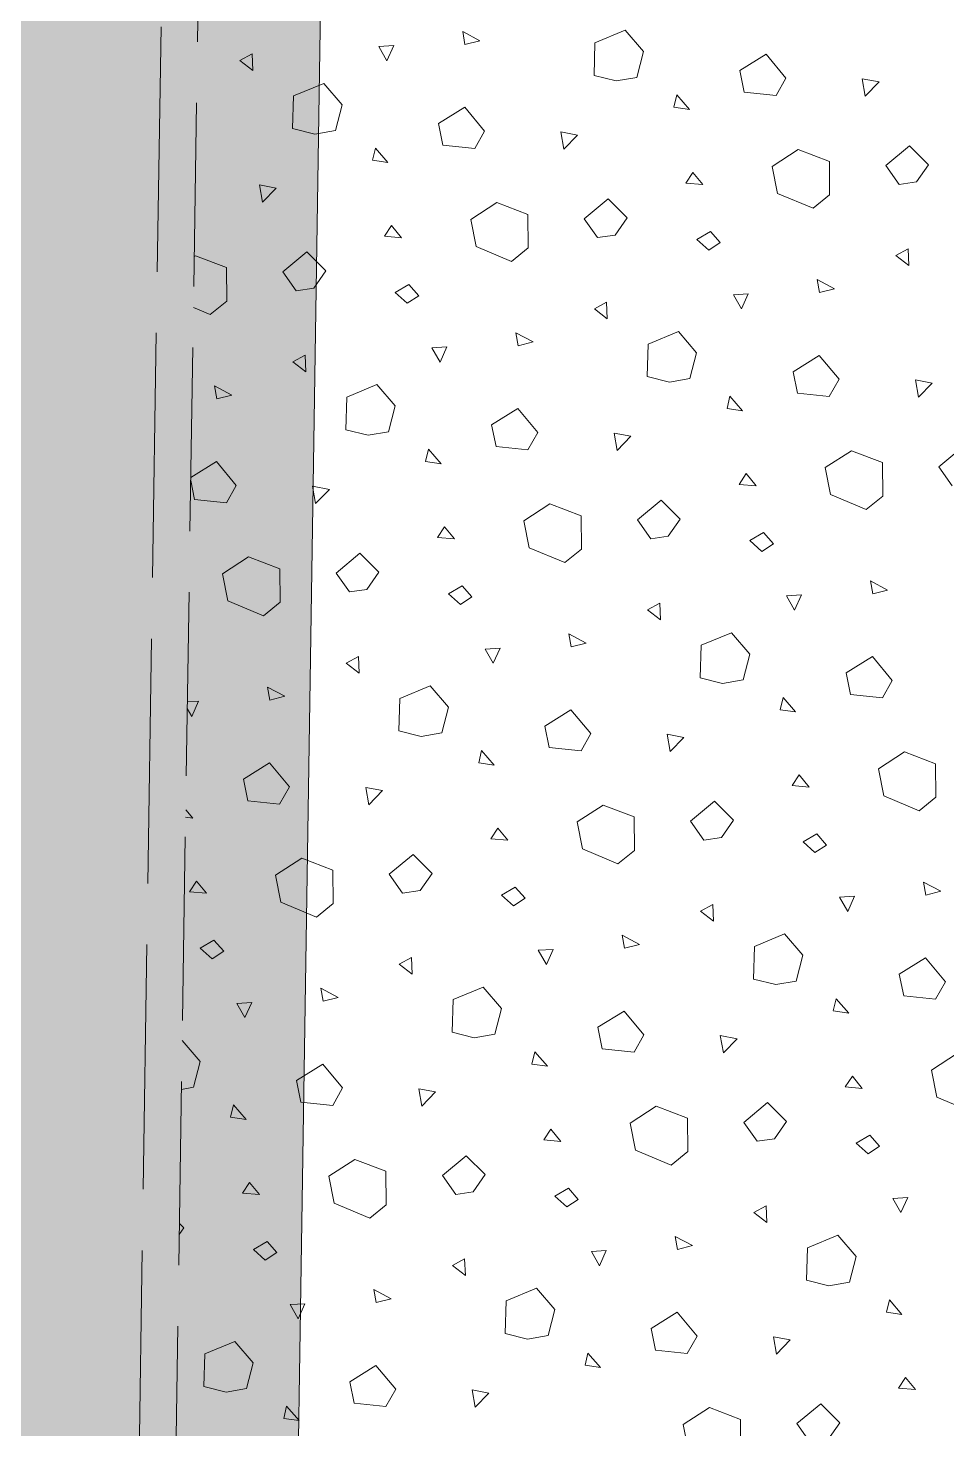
# Model space of a CAD drawing. Header units: metres. Extents: x -19025 to 34897, y -14024 to 26069.
# Drawn here: x -12855 to -12480, y -255 to 318 of the extents above; entities that cross this region are included whole.
import ezdxf

# ---------------------------------------------------------------- set-up
doc = ezdxf.new("R2010")
doc.units = ezdxf.units.M
doc.header["$MEASUREMENT"] = 0
for name, pattern in [('Strichlinie eng', [0.1, 0.075, -0.025]), ('Strichlinie mittel', [0.15, 0.1, -0.05]), ('Untersicht', [0.125, 0.1, -0.025])]:
    doc.linetypes.add(name, pattern=pattern)
for name, color, linetype in [('140 Bruestung Attika', 7, 'Continuous'), ('220 Bodenaufbau', 7, 'Continuous'), ('221 Gefälledämmung 3D', 7, 'Continuous'), ('930 Beschriftung Allgemein', 7, 'Continuous')]:
    doc.layers.add(name, color=color, linetype=linetype)

# ---------------------------------------------------------------- blocks, each defined once
blk = doc.blocks.new('Decke_5_1', base_point=(-13.24432, 2.8969))
at = {"layer": '220 Bodenaufbau', "color": 7, "linetype": 'Untersicht', "lineweight": 13, "flags": 128}
blk.add_lwpolyline([(-13.24432, 2.8969), (-13.18205, 6.95643), (-14.51577, 6.97688), (-14.57804, 2.91736)], close=True, dxfattribs=at)
blk = doc.blocks.new('*X767')
at = {"layer": '930 Beschriftung Allgemein', "color": 254, "linetype": 'Continuous', "lineweight": 9, "true_color": 0xd4d4d4}
for p, q in [((-14.42868, 4.61921), (-14.42775, 4.6139)), ((-14.42163, 4.61544), (-14.42868, 4.61921)), ((-14.42775, 4.6139), (-14.42163, 4.61544)), ((-14.37465, 4.61457), (-14.37504, 4.60127)), ((-14.36232, 4.61971), (-14.37465, 4.61457)), ((-14.35485, 4.61099), (-14.36232, 4.61971)), ((-14.51971, 4.60732), (-14.51471, 4.61002)), ((-14.51471, 4.61002), (-14.51443, 4.60323)), ((-14.45686, 4.61342), (-14.46295, 4.61303)), ((-14.46295, 4.61303), (-14.45964, 4.60723)), ((-14.45964, 4.60723), (-14.45686, 4.61342)), ((-14.35756, 4.60047), (-14.35485, 4.61099)), ((-14.31547, 4.60326), (-14.30478, 4.60993)), ((-14.30478, 4.60993), (-14.29667, 4.60018)), ((-14.51443, 4.60323), (-14.51971, 4.60732)), ((-14.31368, 4.59444), (-14.31547, 4.60326)), ((-14.48542, 4.59801), (-14.49775, 4.59287)), ((-14.47795, 4.58928), (-14.48542, 4.59801)), ((-14.37504, 4.60127), (-14.36597, 4.59899)), ((-14.36597, 4.59899), (-14.35756, 4.60047)), ((-14.29667, 4.60018), (-14.30067, 4.59309)), ((-14.26549, 4.5999), (-14.25864, 4.59859)), ((-14.26424, 4.59282), (-14.26549, 4.5999)), ((-14.25864, 4.59859), (-14.26424, 4.59282)), ((-14.49775, 4.59287), (-14.49814, 4.57956)), ((-14.34125, 4.59326), (-14.34242, 4.58826)), ((-14.3361, 4.58733), (-14.34125, 4.59326)), ((-14.30067, 4.59309), (-14.31368, 4.59444)), ((-14.48066, 4.57877), (-14.47795, 4.58928)), ((-14.43857, 4.58155), (-14.42788, 4.58823)), ((-14.42788, 4.58823), (-14.41977, 4.57848)), ((-14.34242, 4.58826), (-14.3361, 4.58733)), ((-14.43678, 4.57274), (-14.43857, 4.58155)), ((-14.49814, 4.57956), (-14.48907, 4.57728)), ((-14.48907, 4.57728), (-14.48066, 4.57877)), ((-14.41977, 4.57848), (-14.42377, 4.57138)), ((-14.38859, 4.57819), (-14.38174, 4.57689)), ((-14.38734, 4.57111), (-14.38859, 4.57819)), ((-14.38174, 4.57689), (-14.38734, 4.57111)), ((-14.46435, 4.57156), (-14.46553, 4.56656)), ((-14.4592, 4.56562), (-14.46435, 4.57156)), ((-14.42377, 4.57138), (-14.43678, 4.57274)), ((-14.29165, 4.57098), (-14.3023, 4.56408)), ((-14.27893, 4.56614), (-14.29165, 4.57098)), ((-14.24617, 4.57252), (-14.25592, 4.56441)), ((-14.23841, 4.56476), (-14.24617, 4.57252)), ((-14.46553, 4.56656), (-14.4592, 4.56562)), ((-14.3023, 4.56408), (-14.30013, 4.55305)), ((-14.27881, 4.55248), (-14.27893, 4.56614)), ((-14.25592, 4.56441), (-14.25046, 4.5567)), ((-14.24333, 4.55773), (-14.23841, 4.56476)), ((-14.33753, 4.55722), (-14.33465, 4.56161)), ((-14.33058, 4.55662), (-14.33753, 4.55722)), ((-14.33465, 4.56161), (-14.33058, 4.55662)), ((-14.25046, 4.5567), (-14.24333, 4.55773)), ((-14.51169, 4.55649), (-14.50484, 4.55518)), ((-14.51044, 4.5494), (-14.51169, 4.55649)), ((-14.50484, 4.55518), (-14.51044, 4.5494)), ((-14.30013, 4.55305), (-14.28559, 4.54695)), ((-14.28559, 4.54695), (-14.27881, 4.55248)), ((-14.41475, 4.54927), (-14.4254, 4.54237)), ((-14.40204, 4.54444), (-14.41475, 4.54927)), ((-14.36927, 4.55081), (-14.37902, 4.5427)), ((-14.36151, 4.54305), (-14.36927, 4.55081)), ((-14.4254, 4.54237), (-14.42323, 4.53135)), ((-14.40191, 4.53077), (-14.40204, 4.54444)), ((-14.37902, 4.5427), (-14.37356, 4.535)), ((-14.36644, 4.53602), (-14.36151, 4.54305)), ((-14.46063, 4.53552), (-14.45775, 4.5399)), ((-14.45368, 4.53492), (-14.46063, 4.53552)), ((-14.45775, 4.5399), (-14.45368, 4.53492)), ((-14.37356, 4.535), (-14.36644, 4.53602)), ((-14.32751, 4.5375), (-14.3331, 4.53423)), ((-14.32352, 4.53295), (-14.32751, 4.5375)), ((-14.49237, 4.5291), (-14.50212, 4.521)), ((-14.48462, 4.52135), (-14.49237, 4.5291)), ((-14.42323, 4.53135), (-14.40869, 4.52524)), ((-14.40869, 4.52524), (-14.40191, 4.53077)), ((-14.3331, 4.53423), (-14.32822, 4.52984)), ((-14.32822, 4.52984), (-14.32352, 4.53295)), ((-14.2518, 4.52763), (-14.2468, 4.53033)), ((-14.2468, 4.53033), (-14.24652, 4.52354)), ((-14.53785, 4.52756), (-14.53835, 4.52724)), ((-14.52514, 4.52273), (-14.53785, 4.52756)), ((-14.24652, 4.52354), (-14.2518, 4.52763)), ((-14.52501, 4.50906), (-14.52514, 4.52273)), ((-14.50212, 4.521), (-14.49666, 4.51329)), ((-14.48954, 4.51432), (-14.48462, 4.52135)), ((-14.28388, 4.51782), (-14.28294, 4.51251)), ((-14.27682, 4.51404), (-14.28388, 4.51782)), ((-14.49666, 4.51329), (-14.48954, 4.51432)), ((-14.45062, 4.51579), (-14.4562, 4.51252)), ((-14.4562, 4.51252), (-14.45132, 4.50814)), ((-14.44662, 4.51125), (-14.45062, 4.51579)), ((-14.31205, 4.51203), (-14.31814, 4.51164)), ((-14.31814, 4.51164), (-14.31483, 4.50583)), ((-14.31483, 4.50583), (-14.31205, 4.51203)), ((-14.28294, 4.51251), (-14.27682, 4.51404)), ((-14.53867, 4.50642), (-14.53179, 4.50353)), ((-14.53179, 4.50353), (-14.52501, 4.50906)), ((-14.45132, 4.50814), (-14.44662, 4.51125)), ((-14.3749, 4.50592), (-14.3699, 4.50863)), ((-14.36962, 4.50183), (-14.3749, 4.50592)), ((-14.3699, 4.50863), (-14.36962, 4.50183)), ((-14.40698, 4.49611), (-14.40604, 4.4908)), ((-14.39992, 4.49234), (-14.40698, 4.49611)), ((-14.34061, 4.49661), (-14.35294, 4.49147)), ((-14.33314, 4.48789), (-14.34061, 4.49661)), ((-14.43515, 4.49032), (-14.44124, 4.48993)), ((-14.44124, 4.48993), (-14.43794, 4.48412)), ((-14.43794, 4.48412), (-14.43515, 4.49032)), ((-14.40604, 4.4908), (-14.39992, 4.49234)), ((-14.35294, 4.49147), (-14.35333, 4.47817)), ((-14.498, 4.48421), (-14.49301, 4.48692)), ((-14.49272, 4.48013), (-14.498, 4.48421)), ((-14.49301, 4.48692), (-14.49272, 4.48013)), ((-14.33585, 4.47737), (-14.33314, 4.48789)), ((-14.29376, 4.48016), (-14.28307, 4.48683)), ((-14.28307, 4.48683), (-14.27496, 4.47708)), ((-14.35333, 4.47817), (-14.34426, 4.47589)), ((-14.34426, 4.47589), (-14.33585, 4.47737)), ((-14.29198, 4.47134), (-14.29376, 4.48016)), ((-14.27496, 4.47708), (-14.27896, 4.46999)), ((-14.53008, 4.47441), (-14.52914, 4.4691)), ((-14.52302, 4.47063), (-14.53008, 4.47441)), ((-14.46371, 4.47491), (-14.47604, 4.46977)), ((-14.45624, 4.46618), (-14.46371, 4.47491)), ((-14.27896, 4.46999), (-14.29198, 4.47134)), ((-14.24378, 4.4768), (-14.23694, 4.47549)), ((-14.24253, 4.46971), (-14.24378, 4.4768)), ((-14.23694, 4.47549), (-14.24253, 4.46971)), ((-14.52914, 4.4691), (-14.52302, 4.47063)), ((-14.47604, 4.46977), (-14.47643, 4.45646)), ((-14.45895, 4.45567), (-14.45624, 4.46618)), ((-14.31955, 4.47016), (-14.32072, 4.46516)), ((-14.31439, 4.46423), (-14.31955, 4.47016)), ((-14.41686, 4.45845), (-14.40617, 4.46513)), ((-14.40617, 4.46513), (-14.39806, 4.45538)), ((-14.32072, 4.46516), (-14.31439, 4.46423)), ((-14.47643, 4.45646), (-14.46736, 4.45418)), ((-14.46736, 4.45418), (-14.45895, 4.45567)), ((-14.41508, 4.44964), (-14.41686, 4.45845)), ((-14.39806, 4.45538), (-14.40206, 4.44828)), ((-14.36688, 4.45509), (-14.36004, 4.45379)), ((-14.36563, 4.44801), (-14.36688, 4.45509)), ((-14.44265, 4.44846), (-14.44382, 4.44346)), ((-14.43749, 4.44252), (-14.44265, 4.44846)), ((-14.40206, 4.44828), (-14.41508, 4.44964)), ((-14.36004, 4.45379), (-14.36563, 4.44801)), ((-14.22446, 4.44942), (-14.23422, 4.44131)), ((-14.53973, 4.43689), (-14.52927, 4.44342)), ((-14.52927, 4.44342), (-14.52117, 4.43367)), ((-14.44382, 4.44346), (-14.43749, 4.44252)), ((-14.26995, 4.44787), (-14.28059, 4.44098)), ((-14.25723, 4.44304), (-14.26995, 4.44787)), ((-14.2571, 4.42938), (-14.25723, 4.44304)), ((-14.31582, 4.43412), (-14.31295, 4.43851)), ((-14.31295, 4.43851), (-14.30887, 4.43352)), ((-14.28059, 4.44098), (-14.27842, 4.42995)), ((-14.23422, 4.44131), (-14.22875, 4.4336)), ((-14.53818, 4.42793), (-14.53975, 4.43571)), ((-14.52117, 4.43367), (-14.52516, 4.42658)), ((-14.48998, 4.43338), (-14.48314, 4.43208)), ((-14.48874, 4.4263), (-14.48998, 4.43338)), ((-14.48314, 4.43208), (-14.48874, 4.4263)), ((-14.30887, 4.43352), (-14.31582, 4.43412)), ((-14.52516, 4.42658), (-14.53818, 4.42793)), ((-14.39305, 4.42617), (-14.4037, 4.41927)), ((-14.38033, 4.42134), (-14.39305, 4.42617)), ((-14.34757, 4.42771), (-14.35732, 4.4196)), ((-14.33981, 4.41995), (-14.34757, 4.42771)), ((-14.27842, 4.42995), (-14.26388, 4.42384)), ((-14.26388, 4.42384), (-14.2571, 4.42938)), ((-14.3802, 4.40767), (-14.38033, 4.42134)), ((-14.34473, 4.41292), (-14.33981, 4.41995)), ((-14.43892, 4.41242), (-14.43605, 4.4168)), ((-14.43605, 4.4168), (-14.43197, 4.41182)), ((-14.4037, 4.41927), (-14.40152, 4.40825)), ((-14.35732, 4.4196), (-14.35185, 4.41189)), ((-14.30581, 4.4144), (-14.31139, 4.41113)), ((-14.30181, 4.40985), (-14.30581, 4.4144)), ((-14.43197, 4.41182), (-14.43892, 4.41242)), ((-14.35185, 4.41189), (-14.34473, 4.41292)), ((-14.31139, 4.41113), (-14.30651, 4.40674)), ((-14.30651, 4.40674), (-14.30181, 4.40985)), ((-14.51615, 4.40446), (-14.5268, 4.39757)), ((-14.50343, 4.39963), (-14.51615, 4.40446)), ((-14.47067, 4.406), (-14.48042, 4.3979)), ((-14.46291, 4.39824), (-14.47067, 4.406)), ((-14.40152, 4.40825), (-14.38698, 4.40214)), ((-14.38698, 4.40214), (-14.3802, 4.40767)), ((-14.5268, 4.39757), (-14.52462, 4.38654)), ((-14.5033, 4.38596), (-14.50343, 4.39963)), ((-14.48042, 4.3979), (-14.47495, 4.39019)), ((-14.46783, 4.39122), (-14.46291, 4.39824)), ((-14.47495, 4.39019), (-14.46783, 4.39122)), ((-14.42891, 4.39269), (-14.43449, 4.38942)), ((-14.42491, 4.38815), (-14.42891, 4.39269)), ((-14.26217, 4.39472), (-14.26123, 4.38941)), ((-14.25512, 4.39094), (-14.26217, 4.39472)), ((-14.52462, 4.38654), (-14.51008, 4.38043)), ((-14.51008, 4.38043), (-14.5033, 4.38596)), ((-14.43449, 4.38942), (-14.42961, 4.38504)), ((-14.42961, 4.38504), (-14.42491, 4.38815)), ((-14.3532, 4.38282), (-14.3482, 4.38553)), ((-14.3482, 4.38553), (-14.34791, 4.37873)), ((-14.29034, 4.38893), (-14.29643, 4.38854)), ((-14.29643, 4.38854), (-14.29313, 4.38273)), ((-14.29313, 4.38273), (-14.29034, 4.38893)), ((-14.26123, 4.38941), (-14.25512, 4.39094)), ((-14.34791, 4.37873), (-14.3532, 4.38282)), ((-14.38527, 4.37301), (-14.38433, 4.3677)), ((-14.37822, 4.36924), (-14.38527, 4.37301)), ((-14.38433, 4.3677), (-14.37822, 4.36924)), ((-14.33123, 4.36837), (-14.33163, 4.35507)), ((-14.31891, 4.37351), (-14.33123, 4.36837)), ((-14.31144, 4.36479), (-14.31891, 4.37351)), ((-14.4763, 4.36111), (-14.4713, 4.36382)), ((-14.4713, 4.36382), (-14.47101, 4.35703)), ((-14.41344, 4.36722), (-14.41954, 4.36683)), ((-14.41954, 4.36683), (-14.41623, 4.36102)), ((-14.41623, 4.36102), (-14.41344, 4.36722)), ((-14.31414, 4.35427), (-14.31144, 4.36479)), ((-14.27205, 4.35706), (-14.26137, 4.36373)), ((-14.26137, 4.36373), (-14.25326, 4.35398)), ((-14.47101, 4.35703), (-14.4763, 4.36111)), ((-14.27027, 4.34824), (-14.27205, 4.35706)), ((-14.50837, 4.35131), (-14.50744, 4.346)), ((-14.50132, 4.34753), (-14.50837, 4.35131)), ((-14.44201, 4.35181), (-14.45433, 4.34667)), ((-14.43454, 4.34308), (-14.44201, 4.35181)), ((-14.33163, 4.35507), (-14.32255, 4.35279)), ((-14.32255, 4.35279), (-14.31414, 4.35427)), ((-14.25326, 4.35398), (-14.25725, 4.34689)), ((-14.53654, 4.34551), (-14.54114, 4.34522)), ((-14.53933, 4.33932), (-14.53654, 4.34551)), ((-14.50744, 4.346), (-14.50132, 4.34753)), ((-14.45433, 4.34667), (-14.45473, 4.33336)), ((-14.29784, 4.34706), (-14.29901, 4.34206)), ((-14.29269, 4.34112), (-14.29784, 4.34706)), ((-14.25725, 4.34689), (-14.27027, 4.34824)), ((-14.54118, 4.34257), (-14.53933, 4.33932)), ((-14.43725, 4.33257), (-14.43454, 4.34308)), ((-14.39515, 4.33535), (-14.38447, 4.34203)), ((-14.38447, 4.34203), (-14.37636, 4.33227)), ((-14.29901, 4.34206), (-14.29269, 4.34112)), ((-14.39337, 4.32654), (-14.39515, 4.33535)), ((-14.45473, 4.33336), (-14.44565, 4.33108)), ((-14.44565, 4.33108), (-14.43725, 4.33257)), ((-14.37636, 4.33227), (-14.38036, 4.32518)), ((-14.34518, 4.33199), (-14.33833, 4.33069)), ((-14.34393, 4.32491), (-14.34518, 4.33199)), ((-14.33833, 4.33069), (-14.34393, 4.32491)), ((-14.42094, 4.32535), (-14.42211, 4.32036)), ((-14.41579, 4.31942), (-14.42094, 4.32535)), ((-14.38036, 4.32518), (-14.39337, 4.32654)), ((-14.24824, 4.32477), (-14.25889, 4.31788)), ((-14.23552, 4.31994), (-14.24824, 4.32477)), ((-14.51826, 4.31364), (-14.50757, 4.32032)), ((-14.50757, 4.32032), (-14.49946, 4.31057)), ((-14.42211, 4.32036), (-14.41579, 4.31942)), ((-14.25889, 4.31788), (-14.25672, 4.30685)), ((-14.23539, 4.30627), (-14.23552, 4.31994)), ((-14.51647, 4.30483), (-14.51826, 4.31364)), ((-14.29412, 4.31102), (-14.29124, 4.31541)), ((-14.29124, 4.31541), (-14.28717, 4.31042)), ((-14.49946, 4.31057), (-14.50346, 4.30347)), ((-14.46828, 4.31028), (-14.46143, 4.30898)), ((-14.46703, 4.3032), (-14.46828, 4.31028)), ((-14.46143, 4.30898), (-14.46703, 4.3032)), ((-14.28717, 4.31042), (-14.29412, 4.31102)), ((-14.25672, 4.30685), (-14.24218, 4.30074)), ((-14.24218, 4.30074), (-14.23539, 4.30627)), ((-14.53889, 4.29771), (-14.54182, 4.30109)), ((-14.50346, 4.30347), (-14.51647, 4.30483)), ((-14.37134, 4.30307), (-14.38199, 4.29617)), ((-14.35862, 4.29824), (-14.37134, 4.30307)), ((-14.32586, 4.30461), (-14.33561, 4.2965)), ((-14.3181, 4.29685), (-14.32586, 4.30461)), ((-14.54186, 4.29815), (-14.53889, 4.29771)), ((-14.38199, 4.29617), (-14.37982, 4.28514)), ((-14.3585, 4.28457), (-14.35862, 4.29824)), ((-14.33561, 4.2965), (-14.33014, 4.28879)), ((-14.32302, 4.28982), (-14.3181, 4.29685)), ((-14.41722, 4.28931), (-14.41434, 4.2937)), ((-14.41027, 4.28871), (-14.41722, 4.28931)), ((-14.41434, 4.2937), (-14.41027, 4.28871)), ((-14.33014, 4.28879), (-14.32302, 4.28982)), ((-14.2841, 4.29129), (-14.28969, 4.28803)), ((-14.28011, 4.28675), (-14.2841, 4.29129)), ((-14.44896, 4.2829), (-14.45871, 4.27479)), ((-14.4412, 4.27514), (-14.44896, 4.2829)), ((-14.37982, 4.28514), (-14.36528, 4.27904)), ((-14.36528, 4.27904), (-14.3585, 4.28457)), ((-14.28969, 4.28803), (-14.28481, 4.28364)), ((-14.28481, 4.28364), (-14.28011, 4.28675)), ((-14.49444, 4.28136), (-14.50509, 4.27446)), ((-14.48172, 4.27653), (-14.49444, 4.28136)), ((-14.54032, 4.26761), (-14.53744, 4.27199)), ((-14.53744, 4.27199), (-14.53337, 4.26701)), ((-14.50509, 4.27446), (-14.50292, 4.26344)), ((-14.4816, 4.26286), (-14.48172, 4.27653)), ((-14.45871, 4.27479), (-14.45324, 4.26709)), ((-14.44612, 4.26812), (-14.4412, 4.27514)), ((-14.24046, 4.27162), (-14.23953, 4.26631)), ((-14.23341, 4.26784), (-14.24046, 4.27162)), ((-14.53337, 4.26701), (-14.54032, 4.26761)), ((-14.45324, 4.26709), (-14.44612, 4.26812)), ((-14.4072, 4.26959), (-14.41279, 4.26632)), ((-14.41279, 4.26632), (-14.40791, 4.26193)), ((-14.40321, 4.26505), (-14.4072, 4.26959)), ((-14.26864, 4.26582), (-14.27473, 4.26543)), ((-14.27473, 4.26543), (-14.27142, 4.25963)), ((-14.27142, 4.25963), (-14.26864, 4.26582)), ((-14.23953, 4.26631), (-14.23341, 4.26784)), ((-14.50292, 4.26344), (-14.48838, 4.25733)), ((-14.48838, 4.25733), (-14.4816, 4.26286)), ((-14.40791, 4.26193), (-14.40321, 4.26505)), ((-14.33149, 4.25972), (-14.32649, 4.26243)), ((-14.32621, 4.25563), (-14.33149, 4.25972)), ((-14.32649, 4.26243), (-14.32621, 4.25563)), ((-14.36356, 4.24991), (-14.36263, 4.2446)), ((-14.35651, 4.24614), (-14.36356, 4.24991)), ((-14.2972, 4.25041), (-14.30953, 4.24527)), ((-14.28973, 4.24169), (-14.2972, 4.25041)), ((-14.5303, 4.24788), (-14.53589, 4.24462)), ((-14.53589, 4.24462), (-14.53101, 4.24023)), ((-14.53101, 4.24023), (-14.52631, 4.24334)), ((-14.52631, 4.24334), (-14.5303, 4.24788)), ((-14.39174, 4.24412), (-14.39783, 4.24373)), ((-14.39783, 4.24373), (-14.39452, 4.23792)), ((-14.39452, 4.23792), (-14.39174, 4.24412)), ((-14.36263, 4.2446), (-14.35651, 4.24614)), ((-14.30953, 4.24527), (-14.30992, 4.23197)), ((-14.45459, 4.23801), (-14.44959, 4.24072)), ((-14.44931, 4.23392), (-14.45459, 4.23801)), ((-14.44959, 4.24072), (-14.44931, 4.23392)), ((-14.29244, 4.23117), (-14.28973, 4.24169)), ((-14.25035, 4.23395), (-14.23966, 4.24063)), ((-14.23966, 4.24063), (-14.23155, 4.23088)), ((-14.30992, 4.23197), (-14.30085, 4.22969)), ((-14.30085, 4.22969), (-14.29244, 4.23117)), ((-14.24857, 4.22514), (-14.25035, 4.23395)), ((-14.48667, 4.22821), (-14.48573, 4.22289)), ((-14.47961, 4.22443), (-14.48667, 4.22821)), ((-14.4203, 4.2287), (-14.43263, 4.22356)), ((-14.41283, 4.21998), (-14.4203, 4.2287)), ((-14.23155, 4.23088), (-14.23555, 4.22379)), ((-14.51484, 4.22241), (-14.52093, 4.22202)), ((-14.52093, 4.22202), (-14.51762, 4.21622)), ((-14.51762, 4.21622), (-14.51484, 4.22241)), ((-14.48573, 4.22289), (-14.47961, 4.22443)), ((-14.43263, 4.22356), (-14.43302, 4.21026)), ((-14.41554, 4.20946), (-14.41283, 4.21998)), ((-14.27613, 4.22396), (-14.27731, 4.21896)), ((-14.27098, 4.21802), (-14.27613, 4.22396)), ((-14.23555, 4.22379), (-14.24857, 4.22514)), ((-14.37345, 4.21225), (-14.36276, 4.21892)), ((-14.36276, 4.21892), (-14.35465, 4.20917)), ((-14.27731, 4.21896), (-14.27098, 4.21802)), ((-14.43302, 4.21026), (-14.42395, 4.20798)), ((-14.42395, 4.20798), (-14.41554, 4.20946)), ((-14.37167, 4.20344), (-14.37345, 4.21225)), ((-14.35465, 4.20917), (-14.35865, 4.20208)), ((-14.32347, 4.20889), (-14.31662, 4.20759)), ((-14.32222, 4.20181), (-14.32347, 4.20889)), ((-14.53593, 4.19828), (-14.54326, 4.20684)), ((-14.35865, 4.20208), (-14.37167, 4.20344)), ((-14.31662, 4.20759), (-14.32222, 4.20181)), ((-14.53864, 4.18776), (-14.53593, 4.19828)), ((-14.49655, 4.19054), (-14.48586, 4.19722)), ((-14.48586, 4.19722), (-14.47775, 4.18747)), ((-14.39924, 4.20225), (-14.40041, 4.19726)), ((-14.40041, 4.19726), (-14.39408, 4.19632)), ((-14.39408, 4.19632), (-14.39924, 4.20225)), ((-14.22653, 4.20167), (-14.23718, 4.19478)), ((-14.27241, 4.18792), (-14.26953, 4.19231)), ((-14.26953, 4.19231), (-14.26546, 4.18732)), ((-14.23718, 4.19478), (-14.23501, 4.18375)), ((-14.54357, 4.18689), (-14.53864, 4.18776)), ((-14.49477, 4.18173), (-14.49655, 4.19054)), ((-14.47775, 4.18747), (-14.48175, 4.18037)), ((-14.44657, 4.18718), (-14.43973, 4.18588)), ((-14.44532, 4.1801), (-14.44657, 4.18718)), ((-14.43973, 4.18588), (-14.44532, 4.1801)), ((-14.26546, 4.18732), (-14.27241, 4.18792)), ((-14.52234, 4.18055), (-14.52351, 4.17555)), ((-14.51718, 4.17461), (-14.52234, 4.18055)), ((-14.48175, 4.18037), (-14.49477, 4.18173)), ((-14.34963, 4.17997), (-14.36028, 4.17307)), ((-14.33692, 4.17514), (-14.34963, 4.17997)), ((-14.30415, 4.18151), (-14.3139, 4.1734)), ((-14.2964, 4.17375), (-14.30415, 4.18151)), ((-14.23501, 4.18375), (-14.22047, 4.17764)), ((-14.52351, 4.17555), (-14.51718, 4.17461)), ((-14.33679, 4.16147), (-14.33692, 4.17514)), ((-14.30132, 4.16672), (-14.2964, 4.17375)), ((-14.39551, 4.16621), (-14.39264, 4.1706)), ((-14.39264, 4.1706), (-14.38856, 4.16561)), ((-14.36028, 4.17307), (-14.35811, 4.16204)), ((-14.3139, 4.1734), (-14.30844, 4.16569)), ((-14.2624, 4.16819), (-14.26798, 4.16493)), ((-14.2584, 4.16365), (-14.2624, 4.16819)), ((-14.38856, 4.16561), (-14.39551, 4.16621)), ((-14.30844, 4.16569), (-14.30132, 4.16672)), ((-14.26798, 4.16493), (-14.2631, 4.16054)), ((-14.2631, 4.16054), (-14.2584, 4.16365)), ((-14.47274, 4.15826), (-14.48338, 4.15136)), ((-14.46002, 4.15343), (-14.47274, 4.15826)), ((-14.42725, 4.1598), (-14.437, 4.15169)), ((-14.4195, 4.15204), (-14.42725, 4.1598)), ((-14.35811, 4.16204), (-14.34357, 4.15594)), ((-14.34357, 4.15594), (-14.33679, 4.16147)), ((-14.48338, 4.15136), (-14.48121, 4.14034)), ((-14.45989, 4.13976), (-14.46002, 4.15343)), ((-14.437, 4.15169), (-14.43154, 4.14399)), ((-14.42442, 4.14501), (-14.4195, 4.15204)), ((-14.51861, 4.14451), (-14.51574, 4.14889)), ((-14.51574, 4.14889), (-14.51166, 4.14391)), ((-14.43154, 4.14399), (-14.42442, 4.14501)), ((-14.3855, 4.14649), (-14.39108, 4.14322)), ((-14.3815, 4.14194), (-14.3855, 4.14649)), ((-14.51166, 4.14391), (-14.51861, 4.14451)), ((-14.48121, 4.14034), (-14.46667, 4.13423)), ((-14.46667, 4.13423), (-14.45989, 4.13976)), ((-14.39108, 4.14322), (-14.3862, 4.13883)), ((-14.3862, 4.13883), (-14.3815, 4.14194)), ((-14.30979, 4.13662), (-14.30479, 4.13932)), ((-14.30479, 4.13932), (-14.3045, 4.13253)), ((-14.24693, 4.14272), (-14.25302, 4.14233)), ((-14.25302, 4.14233), (-14.24972, 4.13653)), ((-14.24972, 4.13653), (-14.24693, 4.14272)), ((-14.3045, 4.13253), (-14.30979, 4.13662)), ((-14.54448, 4.12765), (-14.5426, 4.13034)), ((-14.5426, 4.13034), (-14.54441, 4.13215)), ((-14.5086, 4.12478), (-14.51418, 4.12152)), ((-14.5046, 4.12024), (-14.5086, 4.12478)), ((-14.34186, 4.12681), (-14.34092, 4.1215)), ((-14.3348, 4.12303), (-14.34186, 4.12681)), ((-14.34092, 4.1215), (-14.3348, 4.12303)), ((-14.28782, 4.12217), (-14.28821, 4.10887)), ((-14.27549, 4.12731), (-14.28782, 4.12217)), ((-14.26802, 4.11859), (-14.27549, 4.12731)), ((-14.51418, 4.12152), (-14.5093, 4.11713)), ((-14.5093, 4.11713), (-14.5046, 4.12024)), ((-14.43289, 4.11491), (-14.42789, 4.11762)), ((-14.42789, 4.11762), (-14.4276, 4.11082)), ((-14.37003, 4.12102), (-14.37612, 4.12063)), ((-14.37612, 4.12063), (-14.37282, 4.11482)), ((-14.37282, 4.11482), (-14.37003, 4.12102)), ((-14.27073, 4.10807), (-14.26802, 4.11859)), ((-14.4276, 4.11082), (-14.43289, 4.11491)), ((-14.46496, 4.1051), (-14.46402, 4.09979)), ((-14.4579, 4.10133), (-14.46496, 4.1051)), ((-14.39859, 4.1056), (-14.41092, 4.10046)), ((-14.39112, 4.09688), (-14.39859, 4.1056)), ((-14.28821, 4.10887), (-14.27914, 4.10659)), ((-14.27914, 4.10659), (-14.27073, 4.10807)), ((-14.49313, 4.09931), (-14.49922, 4.09892)), ((-14.49592, 4.09312), (-14.49313, 4.09931)), ((-14.46402, 4.09979), (-14.4579, 4.10133)), ((-14.41092, 4.10046), (-14.41131, 4.08716)), ((-14.25443, 4.10086), (-14.2556, 4.09586)), ((-14.24927, 4.09492), (-14.25443, 4.10086)), ((-14.49922, 4.09892), (-14.49592, 4.09312)), ((-14.39383, 4.08636), (-14.39112, 4.09688)), ((-14.35174, 4.08915), (-14.34105, 4.09582)), ((-14.34105, 4.09582), (-14.33295, 4.08607)), ((-14.2556, 4.09586), (-14.24927, 4.09492)), ((-14.34996, 4.08033), (-14.35174, 4.08915)), ((-14.5217, 4.0839), (-14.53402, 4.07876)), ((-14.51423, 4.07517), (-14.5217, 4.0839)), ((-14.41131, 4.08716), (-14.40224, 4.08488)), ((-14.40224, 4.08488), (-14.39383, 4.08636)), ((-14.33295, 4.08607), (-14.33694, 4.07898)), ((-14.30177, 4.08579), (-14.29492, 4.08448)), ((-14.30052, 4.07871), (-14.30177, 4.08579)), ((-14.29492, 4.08448), (-14.30052, 4.07871)), ((-14.53402, 4.07876), (-14.53442, 4.06545)), ((-14.37753, 4.07915), (-14.3787, 4.07415)), ((-14.37238, 4.07322), (-14.37753, 4.07915)), ((-14.33694, 4.07898), (-14.34996, 4.08033)), ((-14.51693, 4.06466), (-14.51423, 4.07517)), ((-14.47484, 4.06744), (-14.46416, 4.07412)), ((-14.46416, 4.07412), (-14.45605, 4.06437)), ((-14.3787, 4.07415), (-14.37238, 4.07322)), ((-14.53442, 4.06545), (-14.52534, 4.06317)), ((-14.47306, 4.05863), (-14.47484, 4.06744)), ((-14.25071, 4.06482), (-14.24783, 4.0692)), ((-14.24783, 4.0692), (-14.24375, 4.06422)), ((-14.52534, 4.06317), (-14.51693, 4.06466)), ((-14.45605, 4.06437), (-14.46004, 4.05727)), ((-14.42487, 4.06408), (-14.41802, 4.06278)), ((-14.42362, 4.057), (-14.42487, 4.06408)), ((-14.41802, 4.06278), (-14.42362, 4.057)), ((-14.24375, 4.06422), (-14.25071, 4.06482)), ((-14.50063, 4.05745), (-14.5018, 4.05245)), ((-14.49548, 4.05151), (-14.50063, 4.05745)), ((-14.46004, 4.05727), (-14.47306, 4.05863)), ((-14.32793, 4.05687), (-14.33858, 4.04997)), ((-14.31521, 4.05203), (-14.32793, 4.05687)), ((-14.28245, 4.05841), (-14.2922, 4.0503)), ((-14.27469, 4.05065), (-14.28245, 4.05841)), ((-14.5018, 4.05245), (-14.49548, 4.05151)), ((-14.33858, 4.04997), (-14.3364, 4.03894)), ((-14.31508, 4.03837), (-14.31521, 4.05203)), ((-14.2922, 4.0503), (-14.28673, 4.04259)), ((-14.27961, 4.04362), (-14.27469, 4.05065))]:
    blk.add_line(p, q, dxfattribs=at)
blk = doc.blocks.new('Schraffur_1_1', base_point=(4.69705, 0))
at = {"layer": '930 Beschriftung Allgemein', "color": 254, "linetype": 'Strichlinie mittel', "lineweight": 9, "true_color": 0xd4d4d4}
blk.add_blockref('*X767', (0, 0), dxfattribs=at)
blk = doc.blocks.new('Wand_185_1', base_point=(-14.68303, 2.91897))
at = {"layer": '140 Bruestung Attika', "linetype": 'Continuous', "lineweight": 13, "true_color": 0xebebeb}
blk.add_hatch(color=7, dxfattribs=at).paths.add_polyline_path([(-14.84896, 6.77203), (-14.9054, 3.0924), (-14.51045, 3.08635), (-14.454, 6.76587)])
at = {"layer": '140 Bruestung Attika', "color": 7, "linetype": 'Continuous', "lineweight": 13, "flags": 128}
blk.add_lwpolyline([(-14.51045, 3.08635), (-14.454, 6.76587)], dxfattribs=at)
blk = doc.blocks.new('Dachfläche_79_1', base_point=(-13.80379, 3.0255))
at = {"layer": '221 Gefälledämmung 3D', "color": 32, "linetype": 'Strichlinie eng', "lineweight": 5, "true_color": 0xdd6f00, "flags": 128}
blk.add_lwpolyline([(-13.80379, 3.0255), (-13.62492, 3.02276), (-14.50323, 6.81664), (-14.56121, 3.03712)], close=True, dxfattribs=at)

msp = doc.modelspace()

# ---------------------------------------------------------------- block references
at = {"layer": '140 Bruestung Attika', "color": 7, "lineweight": 30, "xscale": 1000, "yscale": 1000, "zscale": 1000}
msp.add_blockref('Wand_185_1', (-12931.704, -1384.095), dxfattribs=at)
at = {"layer": '220 Bodenaufbau', "color": 7, "linetype": 'Untersicht', "lineweight": 13, "xscale": 1000, "yscale": 1000, "zscale": 1000}
msp.add_blockref('Decke_5_1', (-11492.988, -1406.164), dxfattribs=at)
at = {"layer": '221 Gefälledämmung 3D', "color": 32, "linetype": 'Strichlinie eng', "lineweight": 5, "true_color": 0xdd6f00, "xscale": 1000, "yscale": 1000, "zscale": 1000}
msp.add_blockref('Dachfläche_79_1', (-12052.457, -1277.568), dxfattribs=at)
at = {"layer": '930 Beschriftung Allgemein', "color": 254, "linetype": 'Strichlinie mittel', "lineweight": 9, "true_color": 0xd4d4d4, "xscale": 1000, "yscale": 1000, "zscale": 1000}
msp.add_blockref('Schraffur_1_1', (6448.38, -4303.067), dxfattribs=at)

doc.saveas('drawing.dxf')
